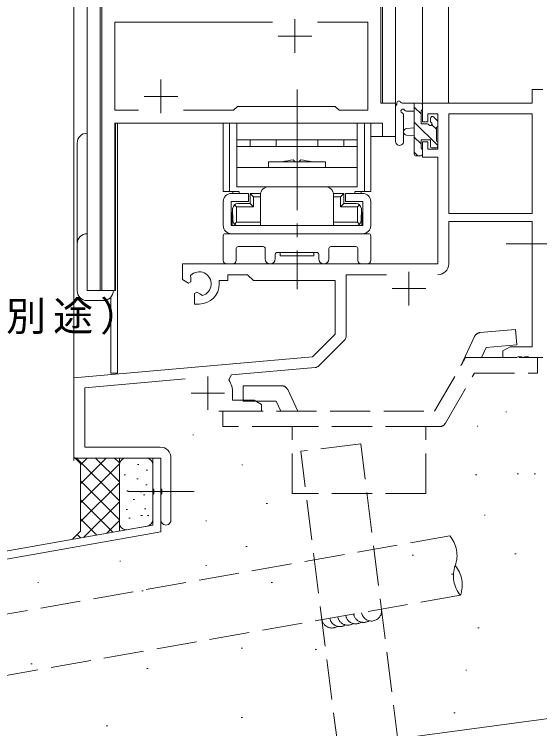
# Model space of a CAD drawing. Units: millimetres, scale not verified. Extents: x -594 to 539, y -420 to 386.
# Drawn here: x -511 to -432.6, y -218.6 to -111.9 of the extents above; entities that cross this region are included whole.
import ezdxf

# ---------------------------------------------------------------- set-up
doc = ezdxf.new("R2010")
doc.units = ezdxf.units.MM
doc.header["$LTSCALE"] = 2
doc.linetypes.add('CHAIN2', pattern=[12, 9, -1, 1, -1])
doc.linetypes.add('DASHED3', pattern=[4, 3, -1])
for name, color, linetype, lineweight in [('0-3_YKK_11', 7, 'Continuous', 9), ('0-4_YKK_12', 2, 'Continuous', 9), ('0-5_YKK_13', 4, 'Continuous', 9), ('0-6_YKK_D', 6, 'Continuous', 9), ('0-7_YSS_K', 3, 'Continuous', 9)]:
    doc.layers.add(name, color=color, linetype=linetype, lineweight=lineweight)
doc.styles.add('ＭＳ ゴシック', font='')
doc.styles.get('ＭＳ ゴシック').set_extended_font_data('MS Gothic')

msp = doc.modelspace()

# ---------------------------------------------------------------- linework, layer by layer
at = {"layer": '0-3_YKK_11'}
for p, q in [((-497.877, -88.149), (-497.877, -153.149)), ((-456.277, -125.149), (-456.277, -106.149)), ((-469.077, -112.649), (-469.077, -117.649)), ((-472.427, -113.079), (-495.947, -113.079)), ((-495.947, -113.079), (-495.947, -126.219)), ((-472.427, -113.079), (-495.947, -113.079)), ((-458.207, -113.079), (-465.727, -113.079)), ((-458.207, -126.219), (-458.207, -113.079)), ((-471.577, -115.149), (-466.577, -115.149)), ((-489.077, -121.649), (-489.077, -126.649)), ((-433.707, -123.149), (-433.707, -125.149)), ((-432.077, -123.149), (-433.707, -123.149)), ((-491.577, -124.149), (-486.577, -124.149)), ((-478.247, -126.219), (-477.677, -125.649)), ((-477.677, -125.649), (-463.077, -125.649)), ((-463.077, -125.649), (-462.507, -126.219)), ((-454.077, -125.149), (-456.277, -125.149)), ((-454.077, -130.149), (-454.077, -125.149)), ((-450.077, -125.149), (-450.077, -127.949)), ((-433.707, -125.149), (-450.077, -125.149)), ((-495.947, -126.219), (-492.427, -126.219)), ((-485.727, -126.219), (-478.247, -126.219)), ((-462.507, -126.219), (-458.207, -126.219)), ((-449.277, -126.779), (-447.777, -126.779)), ((-449.277, -127.949), (-449.277, -126.779)), ((-447.777, -126.779), (-447.777, -132.049)), ((-446.147, -126.779), (-446.147, -141.649)), ((-433.707, -126.779), (-446.147, -126.779)), ((-446.147, -126.779), (-446.147, -141.649)), ((-433.707, -141.649), (-433.707, -126.779)), ((-450.077, -127.949), (-449.277, -127.949)), ((-495.947, -128.149), (-456.007, -128.149)), ((-495.947, -153.149), (-495.947, -128.149)), ((-456.007, -128.149), (-456.007, -130.149)), ((-456.007, -130.149), (-454.077, -130.149)), ((-450.077, -130.949), (-450.077, -133.249)), ((-449.277, -130.949), (-450.077, -130.949)), ((-449.277, -132.049), (-449.277, -130.949)), ((-447.777, -132.049), (-449.277, -132.049)), ((-450.077, -133.249), (-447.777, -133.249)), ((-447.777, -133.249), (-447.777, -149.149)), ((-446.147, -141.649), (-433.707, -141.649)), ((-446.147, -142.849), (-433.707, -142.849)), ((-446.147, -149.179), (-446.147, -142.849)), ((-433.707, -142.849), (-433.707, -161.519)), ((-485.877, -149.149), (-485.877, -151.514)), ((-447.777, -149.149), (-485.877, -149.149)), ((-452.077, -150.349), (-452.077, -155.349)), ((-484.604, -151.326), (-484.642, -150.868)), ((-484.627, -151.831), (-484.604, -151.326)), ((-479.077, -150.779), (-476.147, -150.779)), ((-479.077, -151.649), (-479.077, -150.779)), ((-476.147, -150.779), (-475.277, -151.649)), ((-461.447, -150.779), (-455.427, -150.779)), ((-461.447, -159.91), (-461.447, -150.779)), ((-485.877, -151.514), (-484.977, -152.033)), ((-484.977, -152.033), (-484.627, -151.831)), ((-480.377, -151.649), (-479.077, -151.649)), ((-480.377, -152.149), (-480.377, -151.649)), ((-475.277, -151.649), (-463.077, -151.649)), ((-463.077, -151.649), (-463.077, -159.649)), ((-497.877, -153.149), (-495.947, -153.149)), ((-483.727, -153.39), (-484.077, -153.592)), ((-483.278, -153.622), (-483.727, -153.39)), ((-454.577, -152.849), (-449.577, -152.849)), ((-484.077, -153.592), (-484.077, -155.149)), ((-482.9, -153.884), (-483.278, -153.622)), ((-484.077, -155.149), (-483.377, -155.149)), ((-463.077, -159.649), (-466.461, -163.033)), ((-465.471, -164.347), (-461.74, -160.617)), ((-436.986, -161.519), (-438.077, -162.149)), ((-433.707, -161.519), (-436.986, -161.519)), ((-466.461, -163.033), (-502.077, -166.149)), ((-438.077, -162.149), (-438.077, -163.149)), ((-438.077, -163.149), (-436.035, -163.149)), ((-436.035, -163.149), (-435.852, -163.029)), ((-435.852, -163.029), (-435.302, -163.029)), ((-435.302, -163.029), (-435.119, -163.149)), ((-435.119, -163.149), (-435.035, -163.149)), ((-435.035, -163.149), (-434.852, -163.029)), ((-434.852, -163.029), (-434.302, -163.029)), ((-434.302, -163.029), (-434.119, -163.149)), ((-434.119, -163.149), (-432.077, -163.149)), ((-478.557, -165.727), (-466.091, -164.636)), ((-502.077, -166.149), (-502.077, -178.149)), ((-500.447, -167.642), (-485.447, -166.33)), ((-482.077, -165.949), (-482.077, -170.949)), ((-478.938, -166.49), (-478.557, -165.727)), ((-500.447, -176.519), (-500.447, -167.642)), ((-484.577, -168.449), (-479.577, -168.449)), ((-478.377, -169.519), (-478.377, -168.449)), ((-475.168, -169.519), (-478.377, -169.519)), ((-474.077, -170.149), (-475.168, -169.519)), ((-474.077, -171.149), (-474.077, -170.149)), ((-480.427, -171.149), (-474.077, -171.149)), ((-489.177, -176.519), (-500.447, -176.519)), ((-502.077, -178.149), (-489.077, -178.149)), ((-490.277, -178.149), (-490.277, -182.69)), ((-489.077, -178.149), (-490.277, -178.149)), ((-490.277, -178.149), (-490.277, -182.69)), ((-489.077, -178.149), (-490.277, -178.149)), ((-489.077, -178.149), (-489.077, -182.69)), ((-489.077, -189.156), (-489.077, -178.149)), ((-489.077, -189.156), (-489.077, -178.149)), ((-487.577, -187.399), (-487.577, -178.119)), ((-490.277, -182.69), (-490.157, -182.874)), ((-490.277, -182.69), (-490.157, -182.874)), ((-490.157, -183.424), (-490.277, -183.607)), ((-490.157, -183.424), (-490.277, -183.607)), ((-490.157, -182.874), (-490.157, -183.424)), ((-490.157, -182.874), (-490.157, -183.424)), ((-489.077, -182.69), (-488.957, -182.874)), ((-488.957, -183.424), (-489.077, -183.607)), ((-488.957, -182.874), (-488.957, -183.424)), ((-490.277, -183.607), (-490.277, -188.149)), ((-490.277, -183.607), (-490.277, -188.149)), ((-489.077, -183.607), (-489.077, -187.399)), ((-490.277, -188.149), (-575.42, -203.162)), ((-490.277, -188.149), (-575.42, -203.162)), ((-513.273, -193.422), (-489.077, -189.156)), ((-513.273, -193.422), (-489.077, -189.156))]:
    msp.add_line(p, q, dxfattribs=at)
for centre, radius, start, end in [((-447.747, -149.179), 1.6, 270, 359.99998), ((-483.377, -152.149), 1.8, 285.36687, 134.63312), ((-483.377, -152.149), 3, 270, 359.99998), ((-462.447, -159.91), 1, 314.99998, 359.99998), ((-466.178, -163.64), 1, 274.99998, 315.00002), ((-482.077, -168.449), 3.7, 0, 31.9633), ((-489.177, -178.119), 1.6, 0, 89.99998), ((-488.327, -187.399), 0.75, 179.99998, 0)]:
    msp.add_arc(centre, radius, start, end, dxfattribs=at)
at = {"layer": '0-4_YKK_12'}
for p, q in [((-502.077, 13.851), (-502.077, -178.149)), ((-500.077, 13.851), (-500.077, -153.149)), ((-454.077, -130.149), (-454.077, 13.851)), ((-450.077, 13.851), (-450.077, -125.149)), ((-446.177, 13.851), (-446.177, -125.149)), ((-502.077, -178.524), (-502.077, 5.095)), ((-498.147, -153.149), (-498.147, -88.149)), ((-456.007, -106.149), (-456.007, -125.147)), ((-446.177, -125.149), (-450.077, -125.149)), ((-495.877, -128.149), (-458.577, -128.149)), ((-495.877, -153.149), (-495.877, -128.149)), ((-495.577, -128.149), (-495.577, -165.449)), ((-457.777, -130.149), (-454.077, -130.149)), ((-500.077, -153.149), (-495.877, -153.149)), ((-496.577, -154.168), (-496.577, -165.449)), ((-495.577, -165.449), (-496.577, -165.449)), ((-502.077, -178.149), (-489.377, -178.149))]:
    msp.add_line(p, q, dxfattribs=at)
at = {"layer": '0-5_YKK_13', "linetype": 'CHAIN2'}
for p, q in [((-468.777, -123.149), (-468.777, -152.949)), ((-422.561, -146.149), (-437.593, -146.149)), ((-422.561, -146.149), (-437.593, -146.149)), ((-484.132, -183.149), (-494.022, -183.149))]:
    msp.add_line(p, q, dxfattribs=at)
at = {"layer": '0-5_YKK_13'}
for p, q in [((-454.077, -130.877), (-454.077, -125.714)), ((-450.377, -125.149), (-453.057, -125.149)), ((-451.277, -125.149), (-451.277, -132.749)), ((-450.277, -126.765), (-451.277, -125.765)), ((-450.077, -126.049), (-450.077, -125.449)), ((-452.877, -130.877), (-452.874, -126.915)), ((-452.457, -126.349), (-451.277, -126.349)), ((-450.277, -128.249), (-450.277, -126.249)), ((-448.877, -127.449), (-448.877, -127.788)), ((-447.865, -127.736), (-448.365, -127.236)), ((-447.777, -128.549), (-447.777, -127.949)), ((-479.777, -128.149), (-479.777, -138.349)), ((-457.777, -128.149), (-479.777, -128.149)), ((-478.827, -128.149), (-478.827, -138.349)), ((-477.777, -128.149), (-477.777, -132.149)), ((-459.777, -132.149), (-459.777, -128.149)), ((-458.727, -128.149), (-458.727, -138.349)), ((-457.777, -128.149), (-457.777, -138.349)), ((-451.277, -128.849), (-452.421, -128.951)), ((-447.777, -131.51), (-451.277, -128.01)), ((-449.338, -128.249), (-450.277, -128.249)), ((-447.977, -129.065), (-448.664, -128.379)), ((-447.977, -130.849), (-447.977, -128.749)), ((-500.077, -129.649), (-500.077, -153.149)), ((-451.277, -130.049), (-452.421, -129.947)), ((-501.577, -153.149), (-501.577, -131.149)), ((-477.777, -130.649), (-459.777, -130.649)), ((-475.777, -130.649), (-475.777, -131.649)), ((-461.777, -130.649), (-475.777, -130.649)), ((-471.877, -131.649), (-471.877, -130.649)), ((-465.677, -131.649), (-465.677, -130.649)), ((-461.777, -131.649), (-461.777, -130.649)), ((-450.277, -131.255), (-451.277, -130.255)), ((-450.277, -130.649), (-448.877, -130.649)), ((-450.277, -131.949), (-450.277, -130.649)), ((-448.877, -130.649), (-448.877, -131.549)), ((-447.777, -131.549), (-447.777, -131.049)), ((-477.777, -137.649), (-477.777, -131.649)), ((-477.777, -131.649), (-459.777, -131.649)), ((-459.777, -131.649), (-459.777, -137.649)), ((-450.077, -132.749), (-450.077, -132.149)), ((-448.577, -131.849), (-448.077, -131.849)), ((-450.729, -133.049), (-451.277, -132.5)), ((-450.977, -133.049), (-450.377, -133.049)), ((-473.027, -133.949), (-464.527, -133.949)), ((-473.027, -134.749), (-473.027, -133.949)), ((-468.227, -133.649), (-468.527, -133.949)), ((-464.527, -133.949), (-464.527, -134.749)), ((-477.777, -134.749), (-459.777, -134.749)), ((-477.447, -138.349), (-479.777, -138.349)), ((-478.347, -138.349), (-478.347, -138.649)), ((-459.777, -137.649), (-477.777, -137.649)), ((-477.397, -138.649), (-477.397, -138.349)), ((-464.527, -137.649), (-473.027, -137.649)), ((-460.157, -138.349), (-460.157, -138.649)), ((-460.107, -138.349), (-457.777, -138.349)), ((-459.207, -138.349), (-459.207, -138.649)), ((-478.577, -138.649), (-476.027, -138.649)), ((-476.027, -138.649), (-476.027, -139.849)), ((-475.777, -140.149), (-475.777, -138.649)), ((-475.777, -138.649), (-474.227, -138.649)), ((-475.277, -139.149), (-475.277, -140.649)), ((-474.227, -138.849), (-474.227, -143.449)), ((-463.327, -138.649), (-461.777, -138.649)), ((-463.327, -138.849), (-463.327, -143.449)), ((-463.327, -139.149), (-462.277, -139.149)), ((-462.277, -139.149), (-461.777, -138.649)), ((-462.277, -139.149), (-462.277, -140.649)), ((-461.777, -140.149), (-461.777, -138.649)), ((-461.527, -138.649), (-458.977, -138.649)), ((-461.527, -138.649), (-461.527, -139.849)), ((-479.777, -139.849), (-479.777, -143.449)), ((-476.027, -139.849), (-478.577, -139.849)), ((-478.577, -139.849), (-478.577, -143.449)), ((-477.827, -140.649), (-478.122, -140.354)), ((-477.827, -140.649), (-475.277, -140.649)), ((-477.827, -142.949), (-477.827, -140.649)), ((-475.777, -140.149), (-477.627, -140.149)), ((-475.777, -140.149), (-475.277, -140.649)), ((-461.777, -140.149), (-462.277, -140.649)), ((-459.727, -140.649), (-462.277, -140.649)), ((-459.927, -140.149), (-461.777, -140.149)), ((-458.977, -139.849), (-461.527, -139.849)), ((-459.727, -140.649), (-459.432, -140.354)), ((-459.727, -142.949), (-459.727, -140.649)), ((-458.977, -139.849), (-458.977, -143.449)), ((-457.777, -143.449), (-457.777, -139.849)), ((-478.427, -143.449), (-478.427, -141.449)), ((-478.377, -140.849), (-478.327, -140.849)), ((-478.377, -140.849), (-478.377, -141.849)), ((-459.177, -140.849), (-459.227, -140.849)), ((-459.127, -141.449), (-459.127, -143.449)), ((-478.377, -141.849), (-478.327, -141.849)), ((-478.327, -142.749), (-478.327, -141.849)), ((-459.227, -142.749), (-459.227, -141.849)), ((-478.577, -143.449), (-458.977, -143.449)), ((-478.427, -143.449), (-476.477, -143.449)), ((-477.827, -142.949), (-478.122, -143.244)), ((-477.827, -142.949), (-474.227, -142.949)), ((-474.227, -143.449), (-477.627, -143.449)), ((-463.327, -142.949), (-459.727, -142.949)), ((-459.927, -143.449), (-463.327, -143.449)), ((-459.727, -142.949), (-459.432, -143.244)), ((-479.777, -144.949), (-479.777, -148.649)), ((-458.077, -144.649), (-479.477, -144.649)), ((-478.577, -144.649), (-458.977, -144.649)), ((-457.777, -148.649), (-457.777, -144.949)), ((-477.847, -148.649), (-477.847, -146.879)), ((-477.547, -146.579), (-473.827, -146.579)), ((-473.527, -146.879), (-473.527, -148.399)), ((-464.027, -148.399), (-464.027, -146.879)), ((-463.727, -146.579), (-460.007, -146.579)), ((-459.707, -146.879), (-459.707, -148.649)), ((-472.027, -148.399), (-472.027, -147.749)), ((-471.727, -147.449), (-465.827, -147.449)), ((-471.277, -147.449), (-471.277, -147.949)), ((-471.277, -147.449), (-466.277, -147.449)), ((-471.277, -147.949), (-466.277, -147.949)), ((-466.277, -147.449), (-466.277, -147.949)), ((-465.527, -147.749), (-465.527, -148.399)), ((-479.277, -149.149), (-478.347, -149.149)), ((-459.207, -149.149), (-458.277, -149.149)), ((-500.077, -153.149), (-496.177, -153.149)), ((-497.677, -154.649), (-500.077, -154.649))]:
    msp.add_line(p, q, dxfattribs=at)
at = {"layer": '0-5_YKK_13', "linetype": 'DASHED3'}
for p, q in [((-436.158, -158.957), (-441.482, -159.423)), ((-435.957, -161.248), (-436.158, -158.957)), ((-444.348, -164.386), (-442.301, -159.996)), ((-441.233, -163.149), (-440.534, -161.649)), ((-435.958, -161.248), (-440.534, -161.649)), ((-448.253, -171.149), (-443.634, -163.149)), ((-443.634, -163.149), (-432.912, -163.149)), ((-432.912, -165.449), (-432.912, -163.149)), ((-446.636, -172.949), (-442.306, -165.449)), ((-442.306, -165.449), (-432.912, -165.449)), ((-476.802, -167.349), (-471.075, -167.349)), ((-476.802, -169.649), (-476.802, -167.349)), ((-468.666, -171.149), (-470.168, -167.926)), ((-476.802, -169.649), (-471.903, -169.649)), ((-471.203, -171.149), (-471.903, -169.649)), ((-479.847, -173.449), (-479.847, -171.149)), ((-479.847, -171.149), (-448.253, -171.149)), ((-469.488, -173.449), (-479.847, -173.449)), ((-449.574, -173.449), (-469.488, -173.449)), ((-449.574, -183.449), (-449.574, -173.449)), ((-447.502, -173.449), (-449.574, -173.449))]:
    msp.add_line(p, q, dxfattribs=at)
at = {"layer": '0-5_YKK_13'}
for points in [[(-469.327, -133.649), (-469.027, -133.949), (-468.527, -133.949)], [(-475.777, -138.649), (-475.277, -139.149), (-474.227, -139.149)], [(-459.177, -140.849), (-459.177, -141.849), (-459.227, -141.849)], [(-476.477, -143.449), (-461.077, -143.449), (-459.127, -143.449)]]:
    msp.add_lwpolyline(points, dxfattribs=at)
at = {"layer": '0-5_YKK_13', "linetype": 'DASHED3'}
msp.add_lwpolyline([(-449.574, -183.449), (-469.488, -183.449), (-469.488, -173.449)], dxfattribs=at)
at = {"layer": '0-5_YKK_13'}
for centre, radius, start, end in [((-453.777, -125.714), 0.3, 130.52878, 180), ((-454.167, -125.258), 0.3, 310.52878, 10.52878), ((-453.577, -125.149), 0.3, 30, 190.52878), ((-453.057, -124.849), 0.3, 210, 270), ((-450.377, -125.449), 0.3, 0, 90), ((-452.977, -126.349), 0.3, 30, 250.81024), ((-453.174, -126.915), 0.3, 359.95976, 70.81024), ((-452.457, -126.049), 0.3, 210, 270), ((-450.277, -126.049), 0.2, 270, 0), ((-448.577, -127.449), 0.3, 45, 180), ((-448.577, -127.788), 0.3, 180, 236.94426), ((-448.077, -127.949), 0.3, 0, 45), ((-452.377, -129.449), 0.5, 95.09206, 264.90793), ((-449.338, -128.549), 0.3, 33.05573, 90), ((-448.877, -128.249), 0.25, 213.05573, 56.94426), ((-447.977, -128.549), 0.2, 270, 0), ((-500.077, -131.149), 1.5, 90, 180), ((-453.477, -130.876), 0.6, 179.95976, 359.95976), ((-447.977, -131.049), 0.2, 0, 90), ((-450.277, -132.149), 0.2, 0, 90), ((-448.577, -131.549), 0.3, 180, 270), ((-448.077, -131.549), 0.3, 270, 0), ((-450.977, -132.749), 0.3, 180, 270), ((-450.377, -132.749), 0.3, 270, 0), ((-468.777, -141.451), 7.823, 94.03607, 106.44467), ((-468.777, -141.451), 7.823, 73.55531, 85.96391), ((-473.027, -138.849), 1.2, 90, 180), ((-464.527, -138.849), 1.2, 0, 90), ((-478.577, -139.849), 1.2, 90, 180), ((-458.977, -139.849), 1.2, 0, 90), ((-477.627, -140.849), 0.7, 90, 180), ((-459.927, -140.849), 0.7, 0, 90), ((-477.627, -142.749), 0.7, 180, 270), ((-459.927, -142.749), 0.7, 270, 0), ((-478.577, -143.449), 1.2, 180, 270), ((-458.977, -143.449), 1.2, 270, 0), ((-500.077, -146.149), 1.5, 90, 180), ((-479.477, -144.949), 0.3, 90, 179.99998), ((-458.077, -144.949), 0.3, 0, 90), ((-477.547, -146.879), 0.3, 90, 179.99998), ((-473.827, -146.879), 0.3, 0, 89.99998), ((-463.727, -146.879), 0.3, 90, 180), ((-460.007, -146.879), 0.3, 0, 90), ((-471.727, -147.749), 0.3, 90, 179.99998), ((-465.827, -147.749), 0.3, 359.99998, 90), ((-479.277, -148.649), 0.5, 180, 270), ((-478.347, -148.649), 0.5, 270, 0), ((-472.777, -148.399), 0.75, 180, 0), ((-464.777, -148.399), 0.75, 180, 0), ((-459.207, -148.649), 0.5, 180, 270), ((-458.277, -148.649), 0.5, 270, 0), ((-500.077, -153.149), 1.5, 180, 270), ((-497.677, -153.149), 1.5, 270, 0)]:
    msp.add_arc(centre, radius, start, end, dxfattribs=at)
at = {"layer": '0-5_YKK_13', "linetype": 'DASHED3'}
for centre, start, end in [((-441.395, -160.419), 95.00192, 155.00259), ((-471.075, -168.349), 24.99973, 90.00174), ((-447.502, -172.449), 269.99738, 329.99768)]:
    msp.add_arc(centre, 1, start, end, dxfattribs=at)
at = {"layer": '0-7_YSS_K'}
for p, q in [((-437.603, -171.261), (-437.503, -171.261)), ((-441.886, -173.402), (-441.786, -173.402)), ((-484.296, -174.686), (-484.196, -174.686)), ((-501.989, -178.061), (-501.077, -178.973)), ((-501.668, -178.149), (-495.277, -184.54)), ((-501.077, -179.15), (-500.076, -178.149)), ((-501.077, -181.978), (-497.247, -178.149)), ((-501.077, -178.973), (-501.077, -189.053)), ((-501.077, -184.807), (-495.277, -179.007)), ((-498.84, -178.149), (-495.277, -181.711)), ((-496.011, -178.149), (-495.277, -178.883)), ((-495.277, -189.031), (-495.277, -178.149)), ((-495.277, -179.149), (-495.277, -187.854)), ((-491.277, -178.149), (-494.277, -178.149)), ((-492.569, -179.119), (-492.369, -179.119)), ((-490.277, -179.149), (-490.277, -187.31)), ((-491.277, -179.959), (-491.077, -179.959)), ((-477.014, -179.181), (-476.914, -179.181)), ((-494.572, -180.67), (-494.372, -180.67)), ((-492.698, -181.251), (-492.498, -181.251)), ((-442.153, -180.67), (-441.953, -180.67)), ((-435.91, -180.492), (-435.71, -180.492)), ((-433.413, -180.492), (-433.213, -180.492)), ((-501.077, -181.568), (-495.277, -187.368)), ((-501.077, -187.635), (-495.277, -181.835)), ((-491.342, -182.156), (-491.142, -182.156)), ((-494.184, -183.06), (-493.984, -183.06)), ((-492.117, -183.19), (-491.917, -183.19)), ((-501.077, -184.396), (-496.268, -189.205)), ((-493.215, -184.353), (-493.015, -184.353)), ((-491.665, -183.642), (-491.465, -183.642)), ((-500.579, -189.965), (-495.277, -184.664)), ((-473.369, -184.951), (-473.169, -184.951)), ((-494.249, -185.839), (-494.049, -185.839)), ((-491.535, -185.709), (-491.335, -185.709)), ((-501.077, -187.225), (-498.673, -189.629)), ((-497.145, -189.36), (-495.277, -187.492)), ((-493.861, -187.131), (-493.661, -187.131)), ((-492.052, -186.743), (-491.852, -186.743)), ((-491.083, -186.743), (-490.883, -186.743)), ((-482.368, -187.528), (-482.268, -187.528)), ((-440.816, -186.672), (-440.716, -186.672)), ((-440.816, -186.672), (-440.716, -186.672)), ((-494.277, -188.854), (-491.103, -188.295)), ((-501.077, -189.053), (-502.291, -190.267)), ((-501.577, -189.553), (-501.077, -190.053)), ((-476.401, -191.372), (-476.201, -191.372)), ((-451.607, -192.621), (-451.407, -192.621)), ((-436.267, -192.443), (-436.067, -192.443)), ((-495.22, -193.521), (-495.12, -193.521)), ((-482.368, -194.163), (-482.268, -194.163)), ((-445.721, -195.475), (-445.521, -195.475)), ((-507.429, -196.732), (-507.329, -196.732)), ((-472.655, -196.723), (-472.455, -196.723)), ((-491.919, -197.972), (-491.719, -197.972)), ((-441.797, -203.502), (-441.597, -203.502)), ((-477.115, -206.534), (-476.915, -206.534)), ((-466.055, -206.712), (-465.855, -206.712)), ((-508.508, -208.853), (-508.308, -208.853)), ((-491.206, -209.566), (-491.006, -209.566)), ((-443.6, -209.788), (-443.5, -209.788)), ((-552.075, -233.152), (-402.075, -213.152)), ((-445.364, -216.166), (-445.164, -216.166)), ((-477.115, -216.88), (-476.915, -216.88)), ((-497.271, -218.128), (-497.071, -218.128))]:
    msp.add_line(p, q, dxfattribs=at)
at = {"layer": '0-7_YSS_K', "linetype": 'DASHED3'}
for p, q in [((-459.272, -176.006), (-468.202, -177.126)), ((-452.639, -228.934), (-459.273, -176.007)), ((-461.57, -230.053), (-468.203, -177.126)), ((-445.959, -189.773), (-537.75, -205.959)), ((-444.396, -198.637), (-536.187, -214.822))]:
    msp.add_line(p, q, dxfattribs=at)
at = {"layer": '0-7_YSS_K'}
for centre, start, end in [((-494.277, -179.149), 90, 180), ((-491.277, -179.149), 0, 90), ((-491.277, -187.31), 280, 0), ((-494.277, -187.854), 180, 270)]:
    msp.add_arc(centre, 1, start, end, dxfattribs=at)
at = {"layer": '0-7_YSS_K', "linetype": 'DASHED3'}
for centre, radius, start, end in [((-449.406, -192.666), 4.5, 340.0002, 40.00015), ((-440.949, -195.744), 4.5, 160.00015, 220.0002), ((-448.625, -197.097), 4.5, 340.00015, 40.0002), ((-458.846, -201.184), 1.5, 190.00009, 303.57828), ((-457.665, -200.976), 1.5, 190.00009, 10.00009), ((-463.573, -202.018), 1.5, 190.00009, 303.57828), ((-462.392, -201.81), 1.5, 190.00009, 303.57828), ((-461.21, -201.601), 1.5, 190.00009, 303.57828), ((-460.028, -201.393), 1.5, 190.00009, 303.57828)]:
    msp.add_arc(centre, radius, start, end, dxfattribs=at)

# ---------------------------------------------------------------- texts
at = {"layer": '0-6_YKK_D', "color": 7, "insert": (-554.315, -159.724), "char_height": 4.399, "attachment_point": 7, "style": 'ＭＳ ゴシック'}
msp.add_mtext('\\T1.17;シーリング（別途）', dxfattribs=at)

doc.saveas('drawing.dxf')
